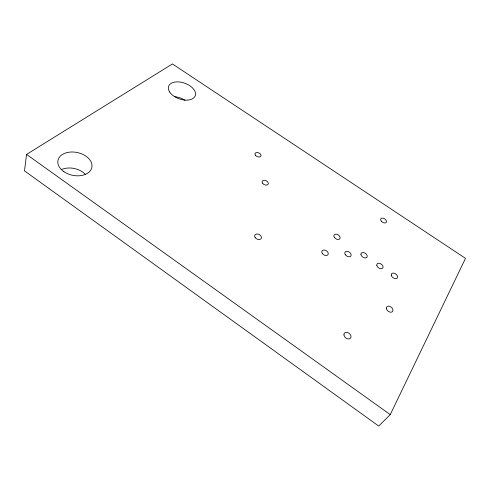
<?xml version="1.0" encoding="UTF-8"?>
<svg xmlns="http://www.w3.org/2000/svg" width="490" height="490" viewBox="0 0 490 490"><rect width="100%" height="100%" fill="white"/><g stroke="black" fill="none" stroke-linecap="round" stroke-linejoin="round"><path stroke-width="0.73" d="M26.564 154.411L24.5 170.863L378.715 426.061L390.242 414.613L465.5 258.371L172.425 63.939L26.564 154.411L390.242 414.613M61.918 169.344A16.917 11.631 11.1 0 1 85.609 174.63M174.765 96.695A13.843 8.373 19.3 0 1 184.981 100.297M63.908 171.696A17.315 11.638 11.8 0 0 91.759 167.837A17.315 11.638 11.8 0 0 69.041 152.194A17.315 11.638 11.8 0 0 63.908 171.696M376.804 265.28A3.497 2.297 35.6 0 0 381.82 268.679A3.497 2.297 35.6 0 0 381.14 264.061A3.497 2.297 35.6 0 0 376.804 265.28M255.088 237.43A3.595 2.542 27.1 0 0 260.98 238.795A3.595 2.542 27.1 0 0 258.071 234.091A3.595 2.542 27.1 0 0 255.088 237.43M360.946 254.5A3.473 2.285 34.4 0 0 365.926 257.869A3.473 2.285 34.4 0 0 365.344 253.33A3.473 2.285 34.4 0 0 360.946 254.5M381.232 221.07A3.252 2.009 33.4 0 0 386.267 222.325A3.252 2.009 33.4 0 0 383.18 218.185A3.252 2.009 33.4 0 0 381.232 221.07M386.39 308.467A3.724 2.524 38.8 0 0 391.694 312.106A3.724 2.524 38.8 0 0 390.916 306.967A3.724 2.524 38.8 0 0 386.39 308.467M255.376 155.14A3.203 2.015 24.6 0 0 260.625 156.512A3.203 2.015 24.6 0 0 258.034 152.641A3.203 2.015 24.6 0 0 255.376 155.14M391.326 275.16A3.528 2.303 36.8 0 0 396.379 278.577A3.528 2.303 36.8 0 0 395.608 273.886A3.528 2.303 36.8 0 0 391.326 275.16M343.943 334.927A3.938 2.866 39.2 0 0 349.517 338.829A3.938 2.866 39.2 0 0 348.966 333.188A3.938 2.866 39.2 0 0 343.943 334.927M262.493 183.15A3.32 2.162 25.8 0 0 267.92 184.516A3.32 2.162 25.8 0 0 265.213 180.393A3.32 2.162 25.8 0 0 262.493 183.15M334.401 237.448A3.424 2.266 32.1 0 0 339.827 238.746A3.424 2.266 32.1 0 0 336.752 234.287A3.424 2.266 32.1 0 0 334.401 237.448M345.358 254.733A3.491 2.34 33.5 0 0 350.852 256.013A3.491 2.34 33.5 0 0 347.673 251.413A3.491 2.34 33.5 0 0 345.358 254.733M322.322 253.434A3.528 2.413 32.3 0 0 327.945 254.739A3.528 2.413 32.3 0 0 324.821 250.078A3.528 2.413 32.3 0 0 322.322 253.434M169.687 92.028A14.112 8.312 19.5 0 0 193.164 98.361A14.112 8.312 19.5 0 0 182.954 82.62A14.112 8.312 19.5 0 0 169.687 92.028"/></g></svg>
